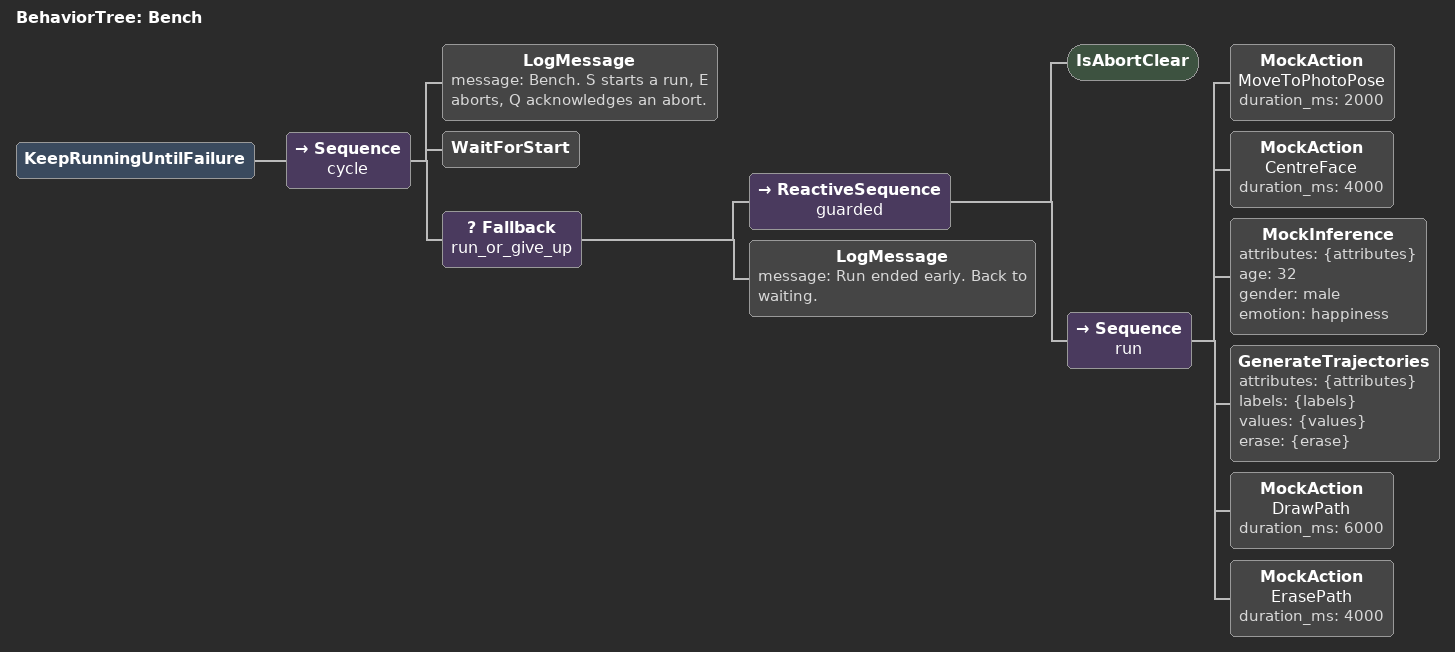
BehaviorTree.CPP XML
<?xml version="1.0" encoding="UTF-8"?>
<root BTCPP_format="4" main_tree_to_execute="Bench">
  <BehaviorTree ID="Bench">
    <KeepRunningUntilFailure>
      <Sequence name="cycle">

        <LogMessage message="Bench. S starts a run, E aborts, Q acknowledges an abort."/>
        <WaitForStart/>

        <Fallback name="run_or_give_up">
          <ReactiveSequence name="guarded">
            <IsAbortClear/>

            <Sequence name="run">
              <MockAction name="MoveToPhotoPose" duration_ms="2000"/>
              <MockAction name="CentreFace" duration_ms="4000"/>

              <MockInference attributes="{attributes}"
                             age="32" gender="male" emotion="happiness"/>

              <GenerateTrajectories attributes="{attributes}"
                                    labels="{labels}"
                                    values="{values}"
                                    erase="{erase}"/>

              <MockAction name="DrawPath" duration_ms="6000"/>
              <MockAction name="ErasePath" duration_ms="4000"/>
            </Sequence>
          </ReactiveSequence>

          <LogMessage message="Run ended early. Back to waiting."/>
        </Fallback>
      </Sequence>
    </KeepRunningUntilFailure>
  </BehaviorTree>
</root>
